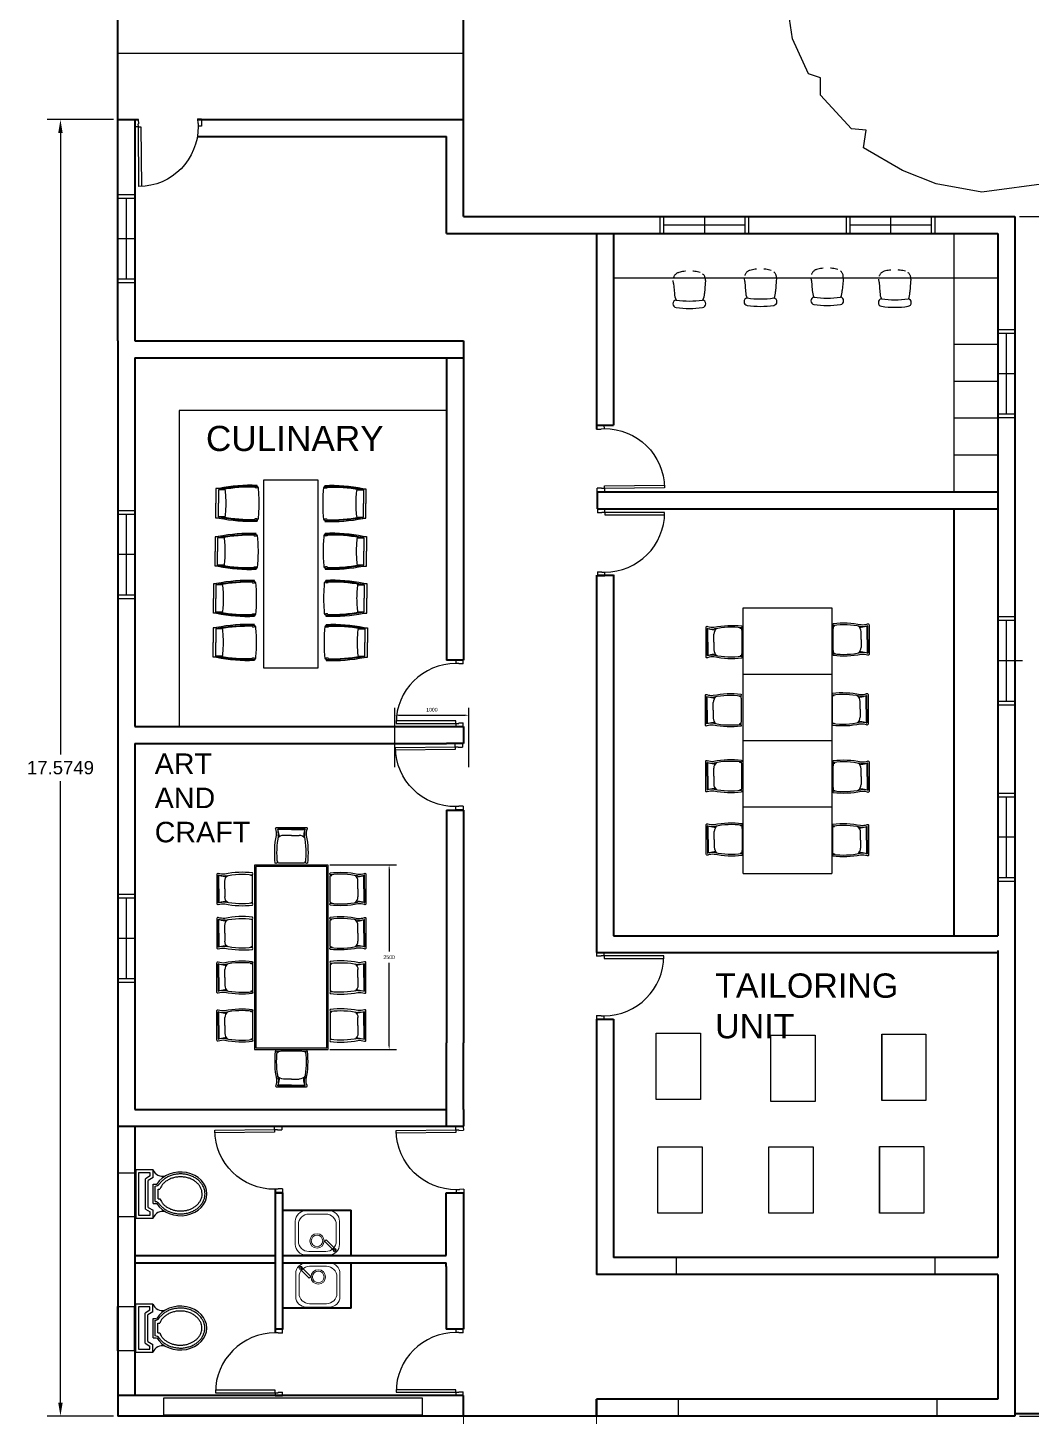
# Model space of a CAD drawing. Header units: metres. Extents: x -353 to 1688, y -477 to 135.
# Drawn here: x 469.82 to 483.42, y -340.12 to -321.3 of the extents above; entities that cross this region are included whole.
import ezdxf

# ---------------------------------------------------------------- set-up
doc = ezdxf.new("R2010")
doc.units = ezdxf.units.M
doc.header["$MEASUREMENT"] = 0
doc.linetypes.add('HIDDEN2', pattern=[0.1875, 0.125, -0.0625])
for name, color, linetype, lineweight in [('DIMENSION', 240, 'Continuous', 40), ('PLINTH', 7, 'Continuous', 20), ('WALL', 2, 'Continuous', 40)]:
    doc.layers.add(name, color=color, linetype=linetype, lineweight=lineweight)
for name, color, linetype in [('door space', 1, 'Continuous'), ('FUR', 7, 'Continuous'), ('ID-LOOSE', 31, 'Continuous'), ('ID-LOOSE2', 8, 'Continuous'), ('TREES', 82, 'Continuous'), ('WINDOW', 10, 'Continuous')]:
    doc.layers.add(name, color=color, linetype=linetype)
for name, color, linetype, plot in [('FURNITURE', 130, 'Continuous', False), ('STAIR', 231, 'Continuous', False), ('TEXT', 141, 'Continuous', False)]:
    doc.layers.add(name, color=color, linetype=linetype, plot=plot)
doc.styles.get("Standard").update_dxf_attribs({"font": 'arial.ttf'})
doc.dimstyles.new('Annotative', dxfattribs={"dimscale": 0, "dimtxt": 0.18, "dimasz": 0.18, "dimexe": 0.18, "dimexo": 0.0625, "dimgap": 0.09, "dimtad": 0, "dimtih": 1, "dimtoh": 1, "dimdec": 4, "dimzin": 0, "dimdsep": 46, "dimtxsty": 'Standard', "dimcen": 0.09, "dimadec": 0, "dimazin": 0, "dimtfac": 1, "dimtdec": 4, "dimtofl": 0, "dimtmove": 0, "dimatfit": 3, "dimfxl": 1, "dimtolj": 1, "dimtzin": 0, "dimarcsym": 0})
doc.dimstyles.new('ARCHITXT', dxfattribs={"dimtxt": 0.05, "dimasz": 0.05, "dimexe": 0.1, "dimexo": 0.02, "dimgap": 0.05, "dimtad": 1, "dimtih": 1, "dimtoh": 1, "dimdec": 0, "dimlfac": 1000, "dimzin": 0, "dimdsep": 46, "dimtxsty": 'Standard', "dimcen": 0.1, "dimdle": 0.18, "dimclrd": 15, "dimclre": 15, "dimclrt": 202, "dimadec": 0, "dimazin": 0, "dimtfac": 0.72, "dimtdec": 0, "dimtix": 1, "dimtmove": 2, "dimatfit": 3, "dimfxl": 1, "dimtolj": 1, "dimtzin": 0, "dimarcsym": 0})

# ---------------------------------------------------------------- blocks, each defined once
blk = doc.blocks.new('A$C50846A53')
at = {"linetype": 'Continuous'}
for p, q in [((0, 0.74), (0, 0.56)), ((0.5, 0.74), (0, 0.74)), ((0.5, 0.56), (0.5, 0.74)), ((0.47, 0.71), (0.03, 0.71)), ((0.03, 0.71), (0.03, 0.59)), ((0.03, 0.59), (0.063, 0.59)), ((0.093, 0.64), (0.063, 0.59)), ((0.11, 0.61), (0.08, 0.56)), ((0.093, 0.64), (0.407, 0.64)), ((0.11, 0.61), (0.39, 0.61)), ((0.42, 0.56), (0.39, 0.61)), ((0.437, 0.59), (0.407, 0.64)), ((0.437, 0.59), (0.47, 0.59)), ((0.47, 0.59), (0.47, 0.71)), ((0, 0.56), (0.08, 0.56)), ((0.15, 0.557), (0.15, 0.52)), ((0.15, 0.557), (0.351, 0.557)), ((0.17, 0.537), (0.332, 0.537)), ((0.2, 0.507), (0.2, 0.488)), ((0.2, 0.507), (0.301, 0.507)), ((0.301, 0.507), (0.301, 0.488)), ((0.351, 0.557), (0.351, 0.52)), ((0.42, 0.56), (0.5, 0.56))]:
    blk.add_line(p, q, dxfattribs=at)
for centre, radius, start, end in [((-0.039, 0.461), 0.106, 344.642, 68.7339), ((0.11, 0.542), 0.06, 306.0032, 355.4798), ((0.391, 0.542), 0.06, 184.5202, 233.9959), ((0.539, 0.461), 0.106, 111.2661, 195.358)]:
    blk.add_arc(centre, radius, start, end, dxfattribs=at)
blk.add_ellipse((0.251, 0.274), major_axis=(0, 0.274), ratio=0.828948, start_param=0.459479, end_param=5.823706, dxfattribs=at)
for points, knots in [([(0.145, 0.493), (0.144, 0.492), (0.143, 0.491), (0.132, 0.483), (0.123, 0.475), (0.106, 0.457), (0.098, 0.447), (0.084, 0.426), (0.077, 0.415), (0.066, 0.391), (0.061, 0.378), (0.053, 0.352), (0.05, 0.339), (0.045, 0.311), (0.044, 0.298), (0.043, 0.27), (0.043, 0.256), (0.046, 0.228), (0.049, 0.215), (0.055, 0.188), (0.059, 0.175), (0.069, 0.15), (0.075, 0.138), (0.088, 0.116), (0.095, 0.105), (0.111, 0.085), (0.12, 0.077), (0.138, 0.06), (0.147, 0.053), (0.167, 0.041), (0.178, 0.036), (0.199, 0.028), (0.209, 0.025), (0.231, 0.021), (0.242, 0.02), (0.264, 0.02), (0.275, 0.021), (0.297, 0.026), (0.307, 0.029), (0.328, 0.038), (0.338, 0.044), (0.358, 0.057), (0.367, 0.064), (0.385, 0.081), (0.394, 0.09), (0.409, 0.11), (0.416, 0.121), (0.429, 0.144), (0.434, 0.156), (0.444, 0.181), (0.448, 0.194), (0.454, 0.221), (0.456, 0.235), (0.458, 0.262), (0.458, 0.276), (0.457, 0.304), (0.455, 0.318), (0.45, 0.345), (0.447, 0.358), (0.438, 0.384), (0.433, 0.396), (0.421, 0.42), (0.414, 0.431), (0.399, 0.452), (0.391, 0.461), (0.374, 0.479), (0.365, 0.486), (0.356, 0.493)], [0.542145, 0.542145, 0.542145, 0.542145, 0.562703, 0.562703, 0.724661, 0.724661, 0.886619, 0.886619, 1.048577, 1.048577, 1.210535, 1.210535, 1.372493, 1.372493, 1.534451, 1.534451, 1.696409, 1.696409, 1.858367, 1.858367, 2.020325, 2.020325, 2.182283, 2.182283, 2.344241, 2.344241, 2.506199, 2.506199, 2.668157, 2.668157, 2.830115, 2.830115, 2.992073, 2.992073, 3.154031, 3.154031, 3.315989, 3.315989, 3.477947, 3.477947, 3.639905, 3.639905, 3.801863, 3.801863, 3.963821, 3.963821, 4.125779, 4.125779, 4.287737, 4.287737, 4.449695, 4.449695, 4.611653, 4.611653, 4.773611, 4.773611, 4.935569, 4.935569, 5.097526, 5.097526, 5.259484, 5.259484, 5.421442, 5.421442, 5.5834, 5.5834, 5.741045, 5.741045, 5.741045, 5.741045]), ([(0.2, 0.488), (0.17, 0.474), (0.164, 0.47), (0.151, 0.46), (0.144, 0.454), (0.13, 0.439), (0.123, 0.431), (0.111, 0.413), (0.106, 0.404), (0.096, 0.384), (0.091, 0.373), (0.084, 0.352), (0.081, 0.34), (0.076, 0.317), (0.075, 0.305), (0.073, 0.282), (0.073, 0.27), (0.074, 0.246), (0.076, 0.234), (0.08, 0.211), (0.083, 0.2), (0.09, 0.178), (0.095, 0.167), (0.104, 0.147), (0.11, 0.138), (0.122, 0.12), (0.128, 0.112), (0.142, 0.097), (0.149, 0.09), (0.165, 0.078), (0.173, 0.073), (0.189, 0.064), (0.197, 0.06), (0.214, 0.055), (0.222, 0.053), (0.239, 0.05), (0.248, 0.05), (0.266, 0.051), (0.276, 0.052), (0.296, 0.057), (0.306, 0.061), (0.325, 0.071), (0.335, 0.077), (0.353, 0.091), (0.361, 0.099), (0.377, 0.117), (0.384, 0.127), (0.398, 0.149), (0.404, 0.161), (0.414, 0.185), (0.418, 0.198), (0.424, 0.225), (0.426, 0.239), (0.428, 0.267), (0.428, 0.281), (0.426, 0.309), (0.424, 0.323), (0.418, 0.349), (0.414, 0.363), (0.404, 0.387), (0.398, 0.399), (0.385, 0.421), (0.378, 0.431), (0.362, 0.449), (0.353, 0.458), (0.338, 0.469), (0.332, 0.474), (0.301, 0.488)], [0.459479, 0.459479, 0.459479, 0.459479, 0.567422, 0.567422, 0.720865, 0.720865, 0.874307, 0.874307, 1.02775, 1.02775, 1.181192, 1.181192, 1.334635, 1.334635, 1.488077, 1.488077, 1.64152, 1.64152, 1.794963, 1.794963, 1.948405, 1.948405, 2.101848, 2.101848, 2.25529, 2.25529, 2.408733, 2.408733, 2.562175, 2.562175, 2.715618, 2.715618, 2.86906, 2.86906, 3.022503, 3.022503, 3.175946, 3.175946, 3.356457, 3.356457, 3.536968, 3.536968, 3.717479, 3.717479, 3.89799, 3.89799, 4.078501, 4.078501, 4.259012, 4.259012, 4.439523, 4.439523, 4.620035, 4.620035, 4.800546, 4.800546, 4.981057, 4.981057, 5.161568, 5.161568, 5.342079, 5.342079, 5.52259, 5.52259, 5.703101, 5.703101, 5.823706, 5.823706, 5.823706, 5.823706])]:
    blk.add_open_spline(points, degree=3, knots=knots, dxfattribs=at)
blk = doc.blocks.new('Simple tree 13_cad-block.com')
at = {"color": 0}
for points in [[(-1468, -1499), (-1766, -1175), (-1766, -1008), (-1883, -968), (-2037, -632), (-2103, -179), (-1973, -11), (-2089, 248), (-2025, 481), (-1935, 856), (-1740, 1192), (-1534, 1192), (-1378, 1153), (-1456, 1360), (-1416, 1541), (-1119, 1813), (-809, 1943), (-615, 1878), (-498, 1813), (-498, 1981), (-330, 2085), (227, 2098), (602, 2033), (692, 1917), (718, 1800), (886, 1839), (1068, 1800), (1391, 1555), (1611, 1348), (1779, 1115), (1766, 946), (1701, 868), (1883, 856), (1948, 752), (2102, 235), (2090, -361), (1934, -839), (1818, -1008), (1649, -1008), (1689, -1124), (1701, -1266), (1313, -1719), (1028, -1848), (757, -1991), (550, -1939), (511, -1848), (459, -2017), (-214, -2107), (-653, -2029), (-977, -1900), (-1352, -1681), (-1326, -1512)], [(-58, -76), (-97, 15), (6, 105), (84, 28), (71, -76)]]:
    blk.add_lwpolyline(points, close=True, dxfattribs=at)
blk = doc.blocks.new('A$C027E3DAA')
at = {"lineweight": 5}
for p, q in [((320, 420), (100, 420)), ((0, 100), (0, 320)), ((31, 132), (31, 288)), ((48, 356), (128, 276)), ((142, 290), (63, 369)), ((128, 276), (142, 290)), ((291, 388), (131, 388)), ((391, 132), (391, 288)), ((420, 100), (420, 320)), ((291, 32), (131, 32)), ((320, 0), (100, 0))]:
    blk.add_line(p, q, dxfattribs=at)
for centre, radius in [((47, 373), 16.5), ((47, 373), 8.24), ((214, 287), 68.5), ((214, 287), 54.8)]:
    blk.add_circle(centre, radius, dxfattribs=at)
for centre, start, end in [((100, 320), 90, 180), ((320, 320), 0, 90), ((131, 288), 90, 180), ((291, 288), 0, 90), ((131, 132), 180, 270), ((291, 132), 270, 0), ((100, 100), 180, 270), ((320, 100), 270, 0)]:
    blk.add_arc(centre, 100, start, end, dxfattribs=at)
blk = doc.blocks.new('CH-5')
at = {"layer": 'FUR', "color": 40}
for p, q in [((-199, 280), (-199, 324)), ((-199, 324), (1, 324)), ((201, 324), (1, 324)), ((201, 280), (201, 324)), ((-225, -234), (-205, -233)), ((-216, -208), (-206, -208)), ((227, -234), (207, -233)), ((218, -208), (208, -208))]:
    blk.add_line(p, q, dxfattribs=at)
at = {"layer": 'FUR', "color": 32}
for p, q in [((-199, 280), (-184, 280)), ((-183, 197), (-183, 289)), ((-183, 289), (1, 289)), ((185, 289), (1, 289)), ((185, 197), (185, 289)), ((201, 280), (186, 280)), ((-225, -234), (-240, -234)), ((227, -234), (242, -234))]:
    blk.add_line(p, q, dxfattribs=at)
for centre, radius, start, end in [((1822, -139), 2065, 168.2772, 182.6507), ((-1820, -139), 2065, 357.3493, 11.7228), ((-205, -233), 20, 182.6507, 264.361), ((1, 1852), 2115, 264.361, 270), ((1, 1852), 2115, 270, 275.639), ((207, -233), 20, 275.639, 357.3493)]:
    blk.add_arc(centre, radius, start, end, dxfattribs=at)
at = {"layer": 'FUR', "color": 40}
for centre, radius, start, end in [((1822, -139), 2050, 168.1902, 182.6507), ((1822, -139), 2040, 169.5139, 181.9483), ((14, 1799), 1614, 262.7905, 269.5563), ((-12, 1799), 1614, 270.4437, 277.2095), ((-1820, -139), 2040, 358.0517, 10.4861), ((-1820, -139), 2050, 357.3493, 11.8098), ((1822, -139), 2030, 181.9449, 182.6507), ((-1820, -139), 2030, 357.3493, 358.0551)]:
    blk.add_arc(centre, radius, start, end, dxfattribs=at)
blk = doc.blocks.new('A$C51F1')
at = {"layer": 'ID-LOOSE'}
blk.add_lwpolyline([(0.439, 0.474, 0.102523), (0.429, 0.386, -0.080461), (0.445, 0.009, -0.3023), (0.42, 0.012, 0.197932), (0.411, 0.013, -0.028193), (0.357, 0.009), (0.227, 0.009), (0.097, 0.009, -0.028193), (0.043, 0.013, 0.197932), (0.034, 0.012, -0.3023), (0.009, 0.009, -0.080461), (0.025, 0.386, 0.102523), (0.015, 0.474, -0.587111), (0.026, 0.493), (0.428, 0.493, -0.587111)], format="xyb", close=True, dxfattribs=at)
at = {"layer": 'ID-LOOSE2'}
for p, q in [((0.227, 0.476), (0.044, 0.476)), ((0.227, 0.468), (0.044, 0.468)), ((0.227, 0.467), (0.044, 0.467)), ((0.227, 0.386), (0.121, 0.386)), ((0.227, 0.476), (0.411, 0.476)), ((0.227, 0.468), (0.411, 0.468)), ((0.227, 0.467), (0.411, 0.467)), ((0.227, 0.386), (0.334, 0.386)), ((0.042, 0.032), (0.032, 0.032)), ((0.042, 0.032), (0.033, 0.028)), ((0.043, 0.013), (0.042, 0.032)), ((0.411, 0.013), (0.413, 0.032)), ((0.413, 0.032), (0.423, 0.032)), ((0.413, 0.032), (0.422, 0.028))]:
    blk.add_line(p, q, dxfattribs=at)
for centre, radius, start, end in [((1.181, 0.149), 1.154, 168.4357, 186.8363), ((0.044, 0.473), 0.00242, 100.345, 201.3742), ((-0.19, 0.406), 0.241, 354.5513, 15.9626), ((0.044, 0.467), 0.000725, 87.3762, 197.5208), ((0.044, 0.466), 0.000433, 71.7715, 189.2202), ((0.121, 0.288), 0.0978, 90.5164, 143.1927), ((-0.256, 0.358), 0.317, 1.1591, 17.5641), ((0.333, 0.288), 0.0978, 36.8073, 89.4836), ((0.711, 0.358), 0.317, 162.4359, 178.8409), ((0.644, 0.406), 0.241, 164.0374, 185.4487), ((-0.726, 0.149), 1.154, 353.1637, 11.5643), ((0.411, 0.473), 0.00242, 338.6258, 79.655), ((0.411, 0.467), 0.000725, 342.4792, 92.6238), ((0.411, 0.466), 0.000433, 350.7798, 108.2285), ((0.04, 0.001), 0.012, 71.7536, 116.5375), ((0.415, 0.001), 0.012, 63.4625, 108.2464)]:
    blk.add_arc(centre, radius, start, end, dxfattribs=at)
blk = doc.blocks.new('*D159')
at = {"layer": 'Defpoints', "color": 0, "transparency": 16777216}
for p in [(475.796, -330.62), (474.796, -331.345), (475.796, -331.345)]:
    blk.add_point(p, dxfattribs=at)
at = {"layer": 'ID-LOOSE', "color": 15, "lineweight": -2, "transparency": 16777216}
for p, q in [((474.796, -331.325), (474.796, -330.52)), ((474.846, -330.62), (475.746, -330.62)), ((475.796, -331.325), (475.796, -330.52))]:
    blk.add_line(p, q, dxfattribs=at)
at = {"layer": 'ID-LOOSE', "color": 15, "transparency": 16777216}
for points in [[(474.846, -330.612), (474.846, -330.629), (474.796, -330.62)], [(475.746, -330.612), (475.746, -330.629), (475.796, -330.62)]]:
    blk.add_solid(points, dxfattribs=at)
at = {"layer": 'ID-LOOSE', "color": 202, "transparency": 16777216, "insert": (475.296, -330.545), "char_height": 0.05, "attachment_point": 5}
blk.add_mtext('\\A1;1000', dxfattribs=at)
blk = doc.blocks.new('*D160')
at = {"layer": 'Defpoints', "color": 0, "transparency": 16777216}
for p in [(473.892, -332.65), (473.892, -335.15), (474.717, -335.15)]:
    blk.add_point(p, dxfattribs=at)
at = {"layer": 'FURNITURE', "color": 15, "lineweight": -2, "transparency": 16777216}
for p, q in [((473.912, -332.65), (474.817, -332.65)), ((474.717, -332.7), (474.717, -333.825)), ((474.717, -335.1), (474.717, -333.976)), ((473.912, -335.15), (474.817, -335.15))]:
    blk.add_line(p, q, dxfattribs=at)
at = {"layer": 'FURNITURE', "color": 15, "transparency": 16777216}
for points in [[(474.709, -332.7), (474.726, -332.7), (474.717, -332.65)], [(474.709, -335.1), (474.726, -335.1), (474.717, -335.15)]]:
    blk.add_solid(points, dxfattribs=at)
at = {"layer": 'FURNITURE', "color": 202, "transparency": 16777216, "insert": (474.717, -333.9), "char_height": 0.05, "attachment_point": 5}
blk.add_mtext('\\A1;2500', dxfattribs=at)
blk = doc.blocks.new('*D173')
at = {"layer": 'Defpoints', "color": 0, "transparency": 16777216}
for p in [(471.043, -322.545), (470.263, -340.12), (471.043, -340.12)]:
    blk.add_point(p, dxfattribs=at)
at = {"layer": 'DIMENSION', "color": 0, "lineweight": -2, "transparency": 16777216}
for p, q in [((470.98, -322.545), (470.083, -322.545)), ((470.263, -322.725), (470.263, -331.15)), ((470.263, -339.94), (470.263, -331.514)), ((470.98, -340.12), (470.083, -340.12))]:
    blk.add_line(p, q, dxfattribs=at)
at = {"layer": 'DIMENSION', "color": 0, "transparency": 16777216}
for points in [[(470.233, -322.725), (470.293, -322.725), (470.263, -322.545)], [(470.233, -339.94), (470.293, -339.94), (470.263, -340.12)]]:
    blk.add_solid(points, dxfattribs=at)
at = {"layer": 'DIMENSION', "color": 0, "transparency": 16777216, "insert": (470.263, -331.332), "char_height": 0.18, "attachment_point": 5}
blk.add_mtext('\\A1;17.5749', dxfattribs=at)
blk = doc.blocks.new('*D174')
at = {"layer": 'Defpoints', "color": 0, "transparency": 16777216}
for p in [(483.197, -323.86), (483.197, -340.12), (484.062, -340.12)]:
    blk.add_point(p, dxfattribs=at)
at = {"layer": 'DIMENSION', "color": 0, "lineweight": -2, "transparency": 16777216}
for p, q in [((483.26, -323.86), (484.242, -323.86)), ((484.062, -324.04), (484.062, -331.808)), ((484.062, -339.94), (484.062, -332.172)), ((483.26, -340.12), (484.242, -340.12))]:
    blk.add_line(p, q, dxfattribs=at)
at = {"layer": 'DIMENSION', "color": 0, "transparency": 16777216}
for points in [[(484.032, -324.04), (484.092, -324.04), (484.062, -323.86)], [(484.032, -339.94), (484.092, -339.94), (484.062, -340.12)]]:
    blk.add_solid(points, dxfattribs=at)
at = {"layer": 'DIMENSION', "color": 0, "transparency": 16777216, "insert": (484.062, -331.99), "char_height": 0.18, "attachment_point": 5}
blk.add_mtext('\\A1;16.2599', dxfattribs=at)

msp = doc.modelspace()

# ---------------------------------------------------------------- linework, layer by layer
for p, q in [((471.27253, -331.00483), (471.27253, -333.27483)), ((471.27253, -339.84355), (471.27043, -339.84355))]:
    msp.add_line(p, q)
at = {"layer": 'door space'}
for p, q in [((471.27253, -322.54483), (471.32253, -322.54433)), ((471.27353, -322.64483), (471.27253, -322.54483)), ((471.32313, -322.60433), (471.31813, -322.60438)), ((471.31853, -322.64437), (471.31813, -322.60438)), ((471.32313, -322.60433), (471.32253, -322.54433)), ((472.12249, -322.5363), (472.17248, -322.5358)), ((472.12249, -322.5363), (472.12309, -322.5963)), ((472.12809, -322.59625), (472.12309, -322.5963)), ((472.12809, -322.59625), (472.12849, -322.63624)), ((472.17248, -322.5358), (472.17349, -322.63579)), ((471.31853, -322.64437), (471.27353, -322.64483)), ((471.31853, -322.64437), (471.35353, -322.64402)), ((471.32666, -323.45433), (471.31853, -322.64437)), ((471.35353, -322.64402), (471.36166, -323.45398)), ((472.17349, -322.63579), (472.12849, -322.63624)), ((477.52853, -326.6911), (477.62853, -326.6901)), ((477.52903, -326.7411), (477.52853, -326.6911)), ((477.52903, -326.7411), (477.58903, -326.7405)), ((477.58898, -326.7355), (477.62898, -326.7351)), ((477.58898, -326.7355), (477.58903, -326.7405)), ((477.62853, -326.6901), (477.62898, -326.7351)), ((477.63676, -327.51006), (478.44672, -327.50193)), ((477.59706, -327.54046), (477.53706, -327.54106)), ((477.53756, -327.59106), (477.53706, -327.54106)), ((477.63756, -327.59005), (477.53756, -327.59106)), ((477.59706, -327.54046), (477.59711, -327.54546)), ((477.63711, -327.54505), (477.59711, -327.54546)), ((477.63711, -327.54505), (477.63676, -327.51006)), ((478.44707, -327.53692), (477.63711, -327.54505)), ((477.63711, -327.54505), (477.63756, -327.59005)), ((477.54064, -327.82488), (477.54064, -327.87488)), ((477.64064, -327.82488), (477.54064, -327.82488)), ((477.60064, -327.87488), (477.54064, -327.87488)), ((477.64064, -327.86988), (477.60064, -327.86988)), ((477.60064, -327.87488), (477.60064, -327.86988)), ((477.64064, -327.86988), (477.64064, -327.82488)), ((478.45064, -327.86988), (477.64064, -327.86988)), ((477.64064, -327.86988), (477.64064, -327.90488)), ((477.64064, -327.90488), (478.45064, -327.90488)), ((477.54064, -328.67488), (477.54064, -328.72488)), ((477.54064, -328.67488), (477.60064, -328.67488)), ((477.54064, -328.72488), (477.64064, -328.72488)), ((477.60064, -328.67988), (477.60064, -328.67488)), ((477.60064, -328.67988), (477.64064, -328.67988)), ((477.64064, -328.72488), (477.64064, -328.67988)), ((475.6209, -329.8748), (475.6209, -329.9198)), ((475.7209, -329.8748), (475.6209, -329.8748)), ((475.6609, -329.9198), (475.6209, -329.9198)), ((475.6609, -329.9198), (475.6609, -329.9248)), ((475.7209, -329.9248), (475.6609, -329.9248)), ((475.7209, -329.9248), (475.7209, -329.8748)), ((475.6209, -330.6948), (474.8109, -330.6948)), ((475.6209, -330.7298), (475.6209, -330.6948)), ((474.8109, -330.7298), (475.6209, -330.7298)), ((475.6209, -330.7298), (475.6209, -330.7748)), ((475.6209, -330.7298), (475.6609, -330.7298)), ((475.6209, -330.7748), (475.7209, -330.7748)), ((475.6609, -330.7248), (475.6609, -330.7298)), ((475.6609, -330.7248), (475.7209, -330.7248)), ((475.7209, -330.7748), (475.7209, -330.7248)), ((474.80259, -331.05692), (475.61255, -331.04879)), ((475.6121, -331.00379), (475.71209, -331.00279)), ((475.61255, -331.04879), (475.6121, -331.00379)), ((475.61255, -331.04879), (475.65254, -331.04839)), ((475.61255, -331.04879), (475.6129, -331.08379)), ((475.6526, -331.05339), (475.65254, -331.04839)), ((475.6526, -331.05339), (475.71259, -331.05279)), ((475.71209, -331.00279), (475.71259, -331.05279)), ((475.6129, -331.08379), (474.80294, -331.09192)), ((475.66068, -331.85835), (475.62068, -331.85875)), ((475.62113, -331.90375), (475.62068, -331.85875)), ((475.72112, -331.90274), (475.62113, -331.90375)), ((475.72062, -331.85275), (475.66063, -331.85335)), ((475.66068, -331.85835), (475.66063, -331.85335)), ((475.72062, -331.85275), (475.72112, -331.90274)), ((477.52914, -333.83823), (477.52914, -333.88823)), ((477.62914, -333.83823), (477.52914, -333.83823)), ((477.58914, -333.88823), (477.52914, -333.88823)), ((477.62914, -333.88323), (477.58914, -333.88323)), ((477.58914, -333.88823), (477.58914, -333.88323)), ((477.62914, -333.88323), (477.62914, -333.83823)), ((478.43914, -333.88323), (477.62914, -333.88323)), ((477.62914, -333.88323), (477.62914, -333.91823)), ((477.62914, -333.91823), (478.43914, -333.91823)), ((477.52914, -334.68823), (477.52914, -334.73823)), ((477.52914, -334.68823), (477.58914, -334.68823)), ((477.52914, -334.73823), (477.62914, -334.73823)), ((477.58914, -334.69323), (477.58914, -334.68823)), ((477.58914, -334.69323), (477.62914, -334.69323)), ((477.62914, -334.73823), (477.62914, -334.69323)), ((472.35367, -336.24457), (473.16363, -336.23644)), ((473.16398, -336.27144), (472.35402, -336.27957)), ((473.16318, -336.19144), (473.26318, -336.19044)), ((473.16363, -336.23644), (473.16318, -336.19144)), ((473.16363, -336.23644), (473.20363, -336.23604)), ((473.16363, -336.23644), (473.16398, -336.27144)), ((473.20368, -336.24104), (473.20363, -336.23604)), ((473.20368, -336.24104), (473.26368, -336.24043)), ((473.26318, -336.19044), (473.26368, -336.24043)), ((474.81289, -336.25061), (475.62285, -336.24248)), ((475.6232, -336.27748), (474.81324, -336.28561)), ((475.6224, -336.19748), (475.7224, -336.19648)), ((475.62285, -336.24248), (475.6224, -336.19748)), ((475.62285, -336.24248), (475.66285, -336.24208)), ((475.62285, -336.24248), (475.6232, -336.27748)), ((475.6629, -336.24708), (475.66285, -336.24208)), ((475.6629, -336.24708), (475.7229, -336.24648)), ((475.7224, -336.19648), (475.7229, -336.24648)), ((473.21176, -337.04599), (473.17176, -337.0464)), ((473.17221, -337.09139), (473.17176, -337.0464)), ((473.27221, -337.09039), (473.17221, -337.09139)), ((473.27171, -337.04039), (473.21171, -337.04099)), ((473.21176, -337.04599), (473.21171, -337.04099)), ((473.27171, -337.04039), (473.27221, -337.09039)), ((475.67098, -337.05204), (475.63098, -337.05244)), ((475.63143, -337.09744), (475.63098, -337.05244)), ((475.73143, -337.09643), (475.63143, -337.09744)), ((475.73093, -337.04644), (475.67093, -337.04704)), ((475.67098, -337.05204), (475.67093, -337.04704)), ((475.73093, -337.04644), (475.73143, -337.09643)), ((473.17267, -338.94846), (473.17267, -338.99346)), ((473.27267, -338.94846), (473.17267, -338.94846)), ((473.27267, -338.99846), (473.27267, -338.94846)), ((475.62141, -338.94355), (475.62141, -338.98855)), ((475.72141, -338.94355), (475.62141, -338.94355)), ((475.66141, -338.98855), (475.62141, -338.98855)), ((475.66141, -338.98855), (475.66141, -338.99355)), ((475.72141, -338.99355), (475.72141, -338.94355)), ((473.21267, -338.99346), (473.17267, -338.99346)), ((473.21267, -338.99346), (473.21267, -338.99846)), ((473.27267, -338.99846), (473.21267, -338.99846)), ((475.72141, -338.99355), (475.66141, -338.99355)), ((473.17267, -339.76846), (472.36267, -339.76846)), ((472.36267, -339.80346), (473.17267, -339.80346)), ((473.17267, -339.80346), (473.17267, -339.76846)), ((473.17267, -339.80346), (473.17267, -339.84846)), ((473.17267, -339.80346), (473.21267, -339.80346)), ((473.17267, -339.84846), (473.27267, -339.84846)), ((473.21267, -339.79846), (473.21267, -339.80346)), ((473.21267, -339.79846), (473.27267, -339.79846)), ((473.27267, -339.84846), (473.27267, -339.79846)), ((475.62141, -339.76355), (474.81141, -339.76355)), ((474.81141, -339.79855), (475.62141, -339.79855)), ((475.62141, -339.79855), (475.62141, -339.76355)), ((475.62141, -339.79855), (475.62141, -339.84355)), ((475.62141, -339.79855), (475.66141, -339.79855)), ((475.62141, -339.84355), (475.72141, -339.84355)), ((475.66141, -339.79355), (475.66141, -339.79855)), ((475.66141, -339.79355), (475.72141, -339.79355)), ((475.72141, -339.84355), (475.72141, -339.79355))]:
    msp.add_line(p, q, dxfattribs=at)
at = {"layer": 'door space', "extrusion": (0, 0, -1)}
for centre, major_axis in [((471.31853, -322.64437), (-0.56698, -0.57848)), ((477.63711, -327.54505), (0.57848, -0.56698)), ((475.61255, -331.04879), (-0.57848, 0.56698)), ((473.16363, -336.23644), (-0.57848, 0.56698)), ((475.62285, -336.24248), (-0.57848, 0.56698))]:
    msp.add_ellipse(centre, major_axis=major_axis, ratio=1, start_param=3.92699082, end_param=5.49778714, dxfattribs=at)
at = {"layer": 'door space'}
for centre, major_axis in [((477.64064, -327.86988), (0.57276, 0.57276)), ((475.6209, -330.7298), (-0.57276, -0.57276)), ((477.62914, -333.88323), (0.57276, 0.57276)), ((475.62141, -339.79855), (-0.57276, -0.57276)), ((473.17267, -339.80346), (-0.57276, -0.57276))]:
    msp.add_ellipse(centre, major_axis=major_axis, ratio=1, start_param=3.92699082, end_param=5.49778714, dxfattribs=at)
at = {"layer": 'FURNITURE'}
for p, q in [((482.36733, -324.08979), (482.36733, -327.58979)), ((477.75913, -324.68979), (482.96733, -324.68979)), ((478.57179, -324.76735), (478.58376, -324.90242)), ((478.9999, -324.76735), (478.99011, -324.90242)), ((479.53564, -324.73905), (479.54761, -324.87413)), ((479.96375, -324.73905), (479.95396, -324.87413)), ((480.43968, -324.72685), (480.45164, -324.86192)), ((480.86778, -324.72685), (480.85799, -324.86192)), ((481.35594, -324.75126), (481.3679, -324.88633)), ((481.78404, -324.75126), (481.77425, -324.88633)), ((482.36733, -324.68979), (482.36733, -327.58979)), ((482.36733, -325.58979), (482.96733, -325.58979)), ((482.36733, -326.08979), (482.96733, -326.08979)), ((475.4926, -326.49105), (471.8706, -326.49105)), ((471.8706, -326.49105), (471.8706, -330.77483)), ((482.36733, -326.58979), (482.96733, -326.58979)), ((482.36733, -327.08979), (482.96733, -327.08979)), ((479.51516, -329.16344), (480.71516, -329.16344)), ((479.51516, -332.76344), (479.51516, -329.16344)), ((480.71516, -329.16344), (480.71516, -332.76344)), ((479.51516, -330.06344), (480.71516, -330.06344)), ((479.51516, -330.96344), (480.71516, -330.96344)), ((479.51516, -331.86344), (480.71516, -331.86344)), ((479.51516, -332.76344), (480.71516, -332.76344)), ((478.33698, -335.82865), (478.33698, -334.92865)), ((478.33698, -334.92865), (478.93698, -334.92865)), ((478.93698, -334.92865), (478.93698, -335.82865)), ((479.89151, -335.85482), (479.89151, -334.95482)), ((479.89151, -334.95482), (480.49151, -334.95482)), ((480.49151, -334.95482), (480.49151, -335.85482)), ((481.39151, -335.84121), (481.39151, -334.94121)), ((481.39151, -334.94121), (481.99151, -334.94121)), ((481.39151, -334.95482), (481.39151, -335.84121)), ((481.99151, -334.94121), (481.99151, -335.84121)), ((478.93698, -335.82865), (478.33698, -335.82865)), ((480.49151, -335.85482), (479.89151, -335.85482)), ((481.99151, -335.84121), (481.39151, -335.84121)), ((478.35788, -337.36989), (478.35788, -336.46989)), ((478.35788, -336.46989), (478.95788, -336.46989)), ((478.95788, -336.46989), (478.95788, -337.36989)), ((479.86186, -337.37195), (479.86186, -336.47195)), ((479.86186, -336.47195), (480.46186, -336.47195)), ((480.46186, -336.47195), (480.46186, -337.37195)), ((481.36186, -337.36845), (481.36186, -336.46845)), ((481.36186, -336.46845), (481.96186, -336.46845)), ((481.36186, -336.47195), (481.36186, -337.37195)), ((481.96186, -336.46845), (481.96186, -337.36845)), ((478.95788, -337.36989), (478.35788, -337.36989)), ((480.36323, -337.37195), (479.86186, -337.37195)), ((480.46186, -337.37195), (479.86186, -337.37195)), ((481.96186, -337.36845), (481.36186, -337.36845)), ((473.77105, -338.65829), (474.20054, -338.65829))]:
    msp.add_line(p, q, dxfattribs=at)
at = {"layer": 'FURNITURE', "linetype": 'HIDDEN2', "ltscale": 0.03}
for points in [[(478.57179, -324.76735), (478.56801, -324.72456, -0.35850154), (478.64103, -324.6181, -0.14150797), (478.92998, -324.6181, -0.35850154), (479.003, -324.72456), (478.9999, -324.76735)], [(479.53564, -324.73905), (479.53185, -324.69626, -0.35850154), (479.60488, -324.5898, -0.14150797), (479.89382, -324.5898, -0.35850154), (479.96685, -324.69626), (479.96375, -324.73905)], [(480.43968, -324.72685), (480.43589, -324.68406, -0.35850154), (480.50891, -324.57759, -0.14150797), (480.79786, -324.57759, -0.35850154), (480.87088, -324.68406), (480.86778, -324.72685)], [(481.35594, -324.75126), (481.35215, -324.70847, -0.35850154), (481.42517, -324.602, -0.14150797), (481.71412, -324.602, -0.35850154), (481.78714, -324.70847), (481.78404, -324.75126)]]:
    msp.add_lwpolyline(points, format="xyb", dxfattribs=at)
at = {"layer": 'FURNITURE'}
for points in [[(473.01783, -327.42808), (473.75204, -327.42808), (473.75204, -329.98236), (473.01783, -329.98236)], [(472.89223, -332.65048), (472.89223, -335.15048), (473.89223, -335.15048), (473.89223, -332.65048)], [(472.91223, -332.67048), (472.91223, -335.13048), (473.87223, -335.13048), (473.87223, -332.67048)]]:
    msp.add_lwpolyline(points, close=True, dxfattribs=at)
for centre, radius, start, end in [((480.65482, -324.86192), 0.20318, 180, 206.212212), ((480.65482, -324.86192), 0.20318, 333.61801, 0), ((478.6137, -325.04215), 0.0508, 98.455473, 261.544527), ((478.78693, -324.90242), 0.20318, 180, 206.212212), ((478.9573, -325.04215), 0.0508, 278.455473, 81.544527), ((478.78693, -324.90242), 0.20318, 333.61801, 0), ((479.57755, -325.01385), 0.0508, 98.455473, 261.544527), ((479.75078, -324.87413), 0.20318, 180, 206.212212), ((479.92115, -325.01385), 0.0508, 278.455473, 81.544527), ((479.75078, -324.87413), 0.20318, 333.61801, 0), ((480.48158, -325.00165), 0.0508, 98.455473, 261.544527), ((480.65339, -323.84595), 1.2192, 261.544527, 278.455473), ((480.82519, -325.00165), 0.0508, 278.455473, 81.544527), ((481.39784, -325.02606), 0.0508, 98.455473, 261.544527), ((481.57107, -324.88633), 0.20318, 180, 206.212212), ((481.74145, -325.02606), 0.0508, 278.455473, 81.544527), ((481.57107, -324.88633), 0.20318, 333.61801, 0), ((478.7855, -323.88645), 1.2192, 261.544527, 278.455473), ((479.74935, -323.85815), 1.2192, 261.544527, 278.455473), ((481.56964, -323.87036), 1.2192, 261.544527, 278.455473)]:
    msp.add_arc(centre, radius, start, end, dxfattribs=at)
at = {"layer": 'FURNITURE', "color": 7}
for centre in [(478.7855, -323.78596), (479.74935, -323.75766), (480.65339, -323.74545), (481.56964, -323.76986)]:
    msp.add_arc(centre, 1.2192, 261.544527, 278.455473, dxfattribs=at)
at = {"layer": 'PLINTH'}
for p, q in [((475.72265, -340.11971), (475.72265, -343.50226)), ((477.52913, -340.11971), (477.52913, -343.50226))]:
    msp.add_line(p, q, dxfattribs=at)
at = {"layer": 'STAIR'}
for p, q in [((471.04253, -321.64483), (473.20917, -321.64483)), ((473.20917, -321.64483), (475.72265, -321.64483)), ((477.52913, -340.11971), (475.72265, -340.11971))]:
    msp.add_line(p, q, dxfattribs=at)
at = {"layer": 'WALL'}
for p, q in [((471.04253, -325.54483), (471.04253, -321.19483)), ((475.72265, -323.85979), (475.72265, -321.19483)), ((471.04253, -322.54483), (471.32253, -322.54483)), ((471.27253, -322.54483), (471.27253, -325.54483)), ((472.12257, -322.54483), (473.20917, -322.54483)), ((473.20917, -322.54483), (475.72265, -322.54483)), ((472.11796, -322.77483), (473.20917, -322.77483)), ((473.20917, -322.77483), (475.49265, -322.77483)), ((475.49265, -324.08979), (475.49265, -322.77483)), ((475.72265, -323.85979), (477.52913, -323.85979)), ((477.52913, -323.85979), (483.19733, -323.85979)), ((483.19733, -323.85979), (483.19733, -340.11971)), ((475.49265, -324.08979), (482.96733, -324.08979)), ((477.52913, -324.08979), (477.52913, -326.7411)), ((477.75913, -324.08979), (477.75913, -326.68979)), ((482.96733, -324.08979), (482.96733, -333.60823)), ((471.04253, -325.54483), (471.04253, -339.84355)), ((471.27253, -325.54483), (473.20917, -325.54483)), ((473.20917, -325.54483), (475.72265, -325.54483)), ((475.72265, -325.54483), (475.72265, -329.87483)), ((471.27253, -325.77483), (475.72265, -325.77483)), ((471.27253, -325.77483), (471.27253, -330.77483)), ((475.49265, -325.77483), (475.49265, -329.87483)), ((477.52913, -326.68979), (477.75913, -326.68979)), ((477.53755, -327.58979), (482.96733, -327.58979)), ((477.53756, -327.59106), (477.53756, -327.81979)), ((477.53756, -327.81979), (482.96733, -327.81979)), ((477.77063, -327.82543), (477.77063, -327.82488)), ((482.36733, -327.81979), (482.36733, -333.60823)), ((477.52912, -328.71979), (477.52913, -333.83823)), ((477.53756, -328.71979), (477.75912, -328.71979)), ((477.54063, -328.72488), (477.64064, -328.72488)), ((477.75912, -328.71979), (477.75913, -333.60823)), ((477.75912, -328.72488), (477.77063, -328.72488)), ((475.72265, -329.87483), (475.49265, -329.87483)), ((471.27253, -330.77483), (475.49265, -330.77483)), ((475.49265, -330.77483), (475.72265, -330.77483)), ((475.72265, -330.77483), (475.72265, -331.00515)), ((471.27253, -331.00483), (475.49265, -331.00483)), ((471.27253, -331.00483), (471.27253, -335.96264)), ((475.72363, -331.00515), (475.49363, -331.00515)), ((482.96733, -330.95781), (482.96733, -333.60823)), ((475.49363, -331.90515), (475.49319, -335.06309)), ((475.49363, -331.90515), (475.72363, -331.90515)), ((475.72265, -331.90515), (475.72265, -335.06309)), ((477.75913, -333.60823), (482.96733, -333.60823)), ((477.52913, -333.83823), (482.96733, -333.83823)), ((477.75913, -333.83878), (477.75913, -333.83823)), ((482.96733, -333.81124), (482.96733, -337.97195)), ((477.52913, -334.73823), (477.52913, -338.20195)), ((477.52913, -334.73823), (477.75913, -334.73823)), ((477.52913, -334.73823), (477.62914, -334.73823)), ((477.75913, -334.73823), (477.75913, -337.97195)), ((475.49251, -336.19264), (475.49319, -335.06309)), ((475.72265, -335.96309), (475.72265, -335.06309)), ((471.27253, -335.96264), (475.49265, -335.96264)), ((475.72265, -335.96309), (475.72265, -336.19264)), ((471.04253, -336.19264), (475.72265, -336.19264)), ((471.27253, -336.19264), (471.27253, -339.84355)), ((473.17253, -337.04639), (473.17253, -338.99346)), ((473.17253, -337.09264), (473.27253, -337.09264)), ((473.17253, -337.09264), (473.27253, -337.09264)), ((473.27253, -337.09264), (473.27253, -337.94355)), ((475.49145, -337.94355), (475.49197, -337.09264)), ((475.49197, -337.09264), (475.72265, -337.09264)), ((475.72265, -337.09264), (475.72265, -338.09355)), ((473.27305, -337.32716), (474.20066, -337.32716)), ((474.20066, -337.94355), (474.20066, -337.32716)), ((471.27253, -337.94355), (473.17253, -337.94355)), ((471.27253, -338.04355), (473.17253, -338.04355)), ((473.27253, -337.94355), (473.27253, -338.94355)), ((473.27253, -337.94355), (475.49145, -337.94355)), ((473.27253, -338.04355), (475.49139, -338.04355)), ((474.20054, -338.65829), (474.20054, -338.04355)), ((475.49136, -338.09355), (475.49139, -338.04355)), ((475.72265, -337.99355), (475.72265, -338.09355)), ((482.96733, -337.97195), (477.75913, -337.97195)), ((475.49136, -338.09355), (475.49136, -338.94355)), ((475.72265, -338.09355), (475.72265, -338.94355)), ((482.96733, -338.20195), (477.52913, -338.20195)), ((482.96733, -338.20079), (482.96733, -339.88971)), ((474.20054, -338.65829), (473.27253, -338.65829)), ((473.27253, -338.94355), (473.17253, -338.94355)), ((473.28163, -338.94355), (473.17253, -338.94355)), ((475.72265, -338.94355), (475.49136, -338.94355)), ((471.04253, -339.84355), (471.04253, -340.11971)), ((475.72265, -339.84355), (471.04253, -339.84355)), ((475.72265, -340.11971), (475.72265, -339.84355)), ((482.96733, -339.88971), (477.52913, -339.88971)), ((477.52913, -340.11971), (477.52913, -339.88971)), ((477.52913, -339.88971), (477.52913, -340.11971)), ((486.45921, -340.08936), (483.19733, -340.08936)), ((475.72265, -340.11971), (471.04253, -340.11971)), ((477.52913, -340.11971), (475.72265, -340.11971)), ((483.19733, -340.11971), (477.52913, -340.11971))]:
    msp.add_line(p, q, dxfattribs=at)
at = {"layer": 'WINDOW'}
for p, q in [((471.04253, -324.75983), (471.04253, -323.55983)), ((471.04253, -323.55983), (471.27253, -323.55983)), ((471.04253, -323.60983), (471.27253, -323.60983)), ((471.15753, -324.70983), (471.15753, -323.60983)), ((471.27253, -323.55983), (471.27253, -324.75983)), ((478.38869, -324.08979), (478.38869, -323.85979)), ((478.38869, -323.85979), (479.58869, -323.85979)), ((478.43869, -324.08979), (478.43869, -323.85979)), ((478.98869, -323.85979), (478.98869, -324.08979)), ((479.53869, -323.85979), (479.53869, -324.08979)), ((479.58869, -323.85979), (479.58869, -324.08979)), ((480.91275, -324.08979), (480.91275, -323.85979)), ((480.91275, -323.85979), (482.11275, -323.85979)), ((480.96275, -324.08979), (480.96275, -323.85979)), ((481.51275, -323.85979), (481.51275, -324.08979)), ((482.06275, -323.85979), (482.06275, -324.08979)), ((482.11275, -323.85979), (482.11275, -324.08979)), ((479.58869, -324.08979), (478.38869, -324.08979)), ((479.53869, -323.97479), (478.43869, -323.97479)), ((482.11275, -324.08979), (480.91275, -324.08979)), ((482.06275, -323.97479), (480.96275, -323.97479)), ((471.27253, -324.15983), (471.04253, -324.15983)), ((471.27253, -324.75983), (471.27253, -324.15983)), ((471.27253, -324.70983), (471.04253, -324.70983)), ((471.27253, -324.75983), (471.04253, -324.75983)), ((482.96733, -326.58979), (482.96733, -325.38979)), ((482.96733, -325.38979), (483.19733, -325.38979)), ((483.19733, -325.38979), (483.19733, -326.58979)), ((482.96733, -325.43979), (483.19733, -325.43979)), ((483.08233, -326.53979), (483.08233, -325.43979)), ((483.19733, -325.98979), (482.96733, -325.98979)), ((483.19733, -326.58979), (483.19733, -325.98979)), ((483.19733, -326.53979), (482.96733, -326.53979)), ((483.19733, -326.58979), (482.96733, -326.58979)), ((471.04373, -329.04295), (471.04373, -327.84295)), ((471.04373, -327.84295), (471.27373, -327.84295)), ((471.27373, -327.84295), (471.27373, -329.04295)), ((471.04373, -327.89295), (471.27373, -327.89295)), ((471.15873, -328.99295), (471.15873, -327.89295)), ((471.27373, -328.44295), (471.04373, -328.44295)), ((471.27373, -329.04295), (471.27373, -328.44295)), ((471.27373, -328.99295), (471.04373, -328.99295)), ((471.27373, -329.04295), (471.04373, -329.04295)), ((482.96836, -330.4825), (482.96836, -329.2825)), ((482.96836, -329.2825), (483.19836, -329.2825)), ((482.96836, -329.3325), (483.19836, -329.3325)), ((483.08336, -330.4325), (483.08336, -329.3325)), ((483.19836, -329.2825), (483.19836, -330.4825)), ((483.29914, -329.8825), (482.96836, -329.8825)), ((483.19836, -330.4825), (483.19836, -329.8825)), ((483.19836, -330.4325), (482.96836, -330.4325)), ((483.19836, -330.4825), (482.96836, -330.4825)), ((482.96733, -332.87457), (482.96733, -331.67457)), ((482.96733, -331.67457), (483.19733, -331.67457)), ((482.96733, -331.72457), (483.19733, -331.72457)), ((483.08233, -332.82457), (483.08233, -331.72457)), ((483.19733, -331.67457), (483.19733, -332.87457)), ((483.19733, -332.27457), (482.96733, -332.27457)), ((483.19733, -332.87457), (483.19733, -332.27457)), ((483.19733, -332.82457), (482.96733, -332.82457)), ((483.19733, -332.87457), (482.96733, -332.87457)), ((471.04253, -334.24514), (471.04253, -333.04514)), ((471.04253, -333.04514), (471.27253, -333.04514)), ((471.04253, -333.09514), (471.27253, -333.09514)), ((471.15753, -334.19514), (471.15753, -333.09514)), ((471.27253, -333.04514), (471.27253, -334.24514)), ((471.27253, -333.64514), (471.04253, -333.64514)), ((471.27253, -334.24514), (471.27253, -333.64514)), ((471.27253, -334.19514), (471.04253, -334.19514)), ((471.27253, -334.24514), (471.04253, -334.24514)), ((471.03989, -337.42155), (471.03989, -336.82155)), ((471.03989, -336.82155), (471.26989, -336.82155)), ((471.26989, -336.82155), (471.26989, -337.42155)), ((471.26989, -337.42155), (471.03989, -337.42155)), ((478.61323, -338.20195), (478.61323, -337.97195)), ((478.61323, -337.97195), (482.11323, -337.97195)), ((482.11323, -337.97195), (482.11323, -338.20195)), ((478.61323, -338.20195), (482.11323, -338.20195)), ((471.03406, -339.23459), (471.03406, -338.63459)), ((471.03406, -338.63459), (471.26406, -338.63459)), ((471.26406, -338.63459), (471.26406, -339.23459)), ((471.26406, -339.23459), (471.03406, -339.23459)), ((471.66355, -340.10516), (471.66355, -339.87516)), ((471.66355, -339.87516), (475.16355, -339.87516)), ((475.16355, -339.87516), (475.16355, -340.10516)), ((478.63829, -340.12276), (478.63829, -339.89276)), ((478.63829, -339.89276), (482.13829, -339.89276)), ((482.13829, -339.89276), (482.13829, -340.12276)), ((471.66355, -340.10516), (475.16355, -340.10516))]:
    msp.add_line(p, q, dxfattribs=at)

# ---------------------------------------------------------------- block references
at = {"layer": 'FURNITURE', "color": 2, "xscale": 0.000999999996565748, "yscale": 0.000999999996565748, "zscale": 0.000999999996565748}
for p, rotation in [((472.69276, -327.74735), 89.99999999999999), ((474.07947, -327.74928), 270), ((472.68228, -328.40062), 89.99999999999999), ((474.08552, -328.39609), 270), ((472.65899, -329.03756), 89.99999999999999), ((474.09176, -329.03353), 270), ((472.65734, -329.63446), 89.99999999999999), ((474.09789, -329.63378), 270)]:
    msp.add_blockref('CH-5', p, dxfattribs=dict(at, rotation=rotation))
at = {"layer": 'FURNITURE'}
for p, rotation in [((480.72688, -329.36683), 270), ((479.50484, -329.85498), 89.99999999999999), ((479.49554, -330.7791), 89.99999999999999), ((480.71401, -330.31221), 270), ((479.50198, -331.67303), 89.99999999999999), ((480.72688, -331.22544), 270), ((479.50841, -332.53079), 89.99999999999999), ((480.72045, -332.08722), 270), ((473.90812, -332.74847), 270), ((473.90812, -333.34847), 270), ((472.87634, -334.40249), 89.99999999999999), ((472.87634, -335.05249), 89.99999999999999)]:
    msp.add_blockref('A$C51F1', p, dxfattribs=dict(at, rotation=rotation))
msp.add_blockref('A$C51F1', (473.16521, -332.63459), dxfattribs=at)
at = {"layer": 'FURNITURE', "xscale": -1}
for p, rotation in [((472.87634, -332.74847), 90), ((472.87634, -333.34847), 90), ((473.90812, -334.40249), 270), ((473.90812, -335.05249), 270), ((473.16521, -335.16637), 180)]:
    msp.add_blockref('A$C51F1', p, dxfattribs=dict(at, rotation=rotation))
at = {"layer": 'FURNITURE', "color": 7, "xscale": 1.304845739735994, "yscale": 1.304845739735994, "zscale": 1.304845739735994, "rotation": 90}
for p in [(472.24855, -337.43581, -0.00087), (472.24532, -339.25491, -0.00087)]:
    msp.add_blockref('A$C50846A53', p, dxfattribs=at)
at = {"layer": 'FURNITURE', "xscale": 0.001426284879213249, "yscale": 0.001426284879213249, "zscale": 0.001426284879213249, "rotation": 180}
msp.add_blockref('A$C027E3DAA', (474.04503, -337.33685), dxfattribs=at)
at = {"layer": 'FURNITURE', "xscale": 0.001426284879213249, "yscale": 0.001426284879213249, "zscale": 0.001426284879213249}
msp.add_blockref('A$C027E3DAA', (473.45209, -338.64367), dxfattribs=at)
at = {"layer": 'TREES', "xscale": 0.001407448445345188, "yscale": 0.001407448445345188, "zscale": 0.001407448445345188}
msp.add_blockref('Simple tree 13_cad-block.com', (483.048, -320.56244), dxfattribs=at)

# ---------------------------------------------------------------- texts
at = {"layer": 'TEXT', "attachment_point": 1}
for s, width, gutter_width, insert, char_height in [('CULINARY', 0.1061548, 1.70466, (472.23477, -326.6972), 0.340932), ('ART AND CRAFT', 0.2055841, 1.3894, (471.54065, -331.13823), 0.2778806), ('TAILORING UNIT', 0.0262967, 1.64879, (479.13436, -334.12024), 0.3297588)]:
    msp.add_mtext_dynamic_manual_height_columns(s, width=width, gutter_width=gutter_width, heights=[0], dxfattribs=dict(at, insert=insert, char_height=char_height))

# ---------------------------------------------------------------- dimensions: what is measured, and where the dimension line sits
at = {"layer": 'DIMENSION'}
for base, p1, p2, picture, middle in [((470.26342, -340.11971), (471.04253, -322.54483), (471.04253, -340.11971), '*D173', (470.26342, -331.33227)), ((484.0624, -340.11971), (483.19733, -323.85979), (483.19733, -340.11971), '*D174', (484.0624, -331.98975))]:
    dim = msp.add_linear_dim(base=base, p1=p1, p2=p2, angle=90, dimstyle='Annotative', dxfattribs=at)
    dim.commit()
    dim.dimension.update_dxf_attribs({"geometry": picture, "text_midpoint": middle})
at = {"layer": 'FURNITURE'}
dim = msp.add_linear_dim(base=(474.71723, -335.15048), p1=(473.89223, -332.65048), p2=(473.89223, -335.15048), angle=270, dimstyle='ARCHITXT', dxfattribs=at)
dim.commit()
dim.dimension.update_dxf_attribs({"geometry": '*D160', "text_midpoint": (474.71723, -333.90048)})
at = {"layer": 'ID-LOOSE'}
dim = msp.add_linear_dim(base=(475.796, -330.62022), p1=(474.796, -331.34522), p2=(475.796, -331.34522), dimstyle='ARCHITXT', dxfattribs=at)
dim.commit()
dim.dimension.update_dxf_attribs({"geometry": '*D159', "text_midpoint": (475.296, -330.54469)})

doc.saveas('drawing.dxf')
